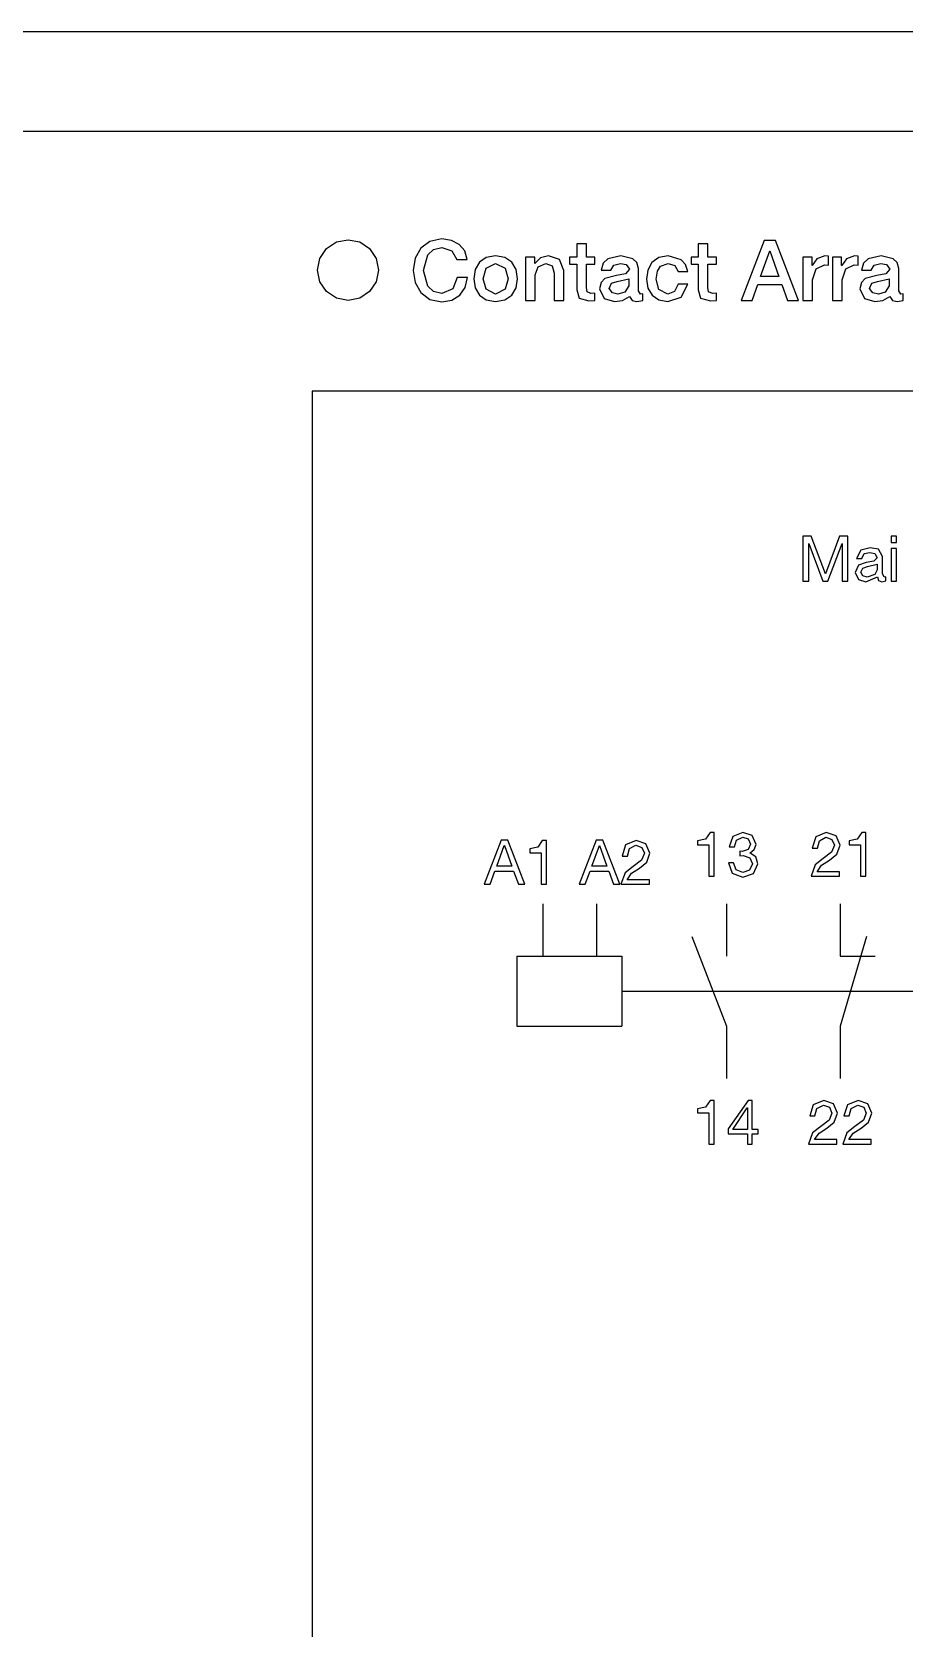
# Model space of a CAD drawing. Extents: x -212 to 220, y 7 to 294.
# Drawn here: x 4 to 47.9, y 196.7 to 277 of the extents above; entities that cross this region are included whole.
import ezdxf

# ---------------------------------------------------------------- set-up
doc = ezdxf.new("R2010")
doc.units = 0

msp = doc.modelspace()

# ---------------------------------------------------------------- linework, layer by layer
at = {"layer": '1'}
for p, q in [((18.487621, 265.600179), (18.822484, 266.093688)), ((18.822484, 266.093688), (19.317543, 266.4301)), ((19.317543, 266.4301), (19.905619, 266.542238)), ((19.905619, 266.542238), (20.493179, 266.4301)), ((20.493179, 266.4301), (20.986688, 266.093688)), ((20.986688, 266.093688), (21.323101, 265.600179)), ((23.562928, 266.110413), (23.277739, 265.606439)), ((24.017873, 266.453156), (23.562928, 266.110413)), ((23.923628, 265.787952), (24.208688, 266.047367)), ((24.62591, 266.579634), (24.017873, 266.453156)), ((24.208688, 266.047367), (24.62591, 266.145552)), ((25.105207, 266.507674), (24.62591, 266.579634)), ((24.62591, 266.145552), (25.135438, 265.976054)), ((25.499239, 266.304716), (25.105207, 266.507674)), ((25.135438, 265.976054), (25.378317, 265.546107)), ((25.777, 265.980834), (25.499239, 266.304716)), ((25.907482, 265.546107), (25.777, 265.980834)), ((31.895734, 266.327453), (31.412044, 266.327453)), ((31.412044, 266.327453), (31.412044, 265.67013)), ((31.895734, 265.67013), (31.895734, 266.327453)), ((38.012143, 266.327453), (37.528453, 266.327453)), ((37.528453, 266.327453), (37.528453, 265.67013)), ((38.012143, 265.67013), (38.012143, 266.327453)), ((40.847106, 266.50522), (39.689556, 263.483189)), ((40.661073, 264.686213), (41.119957, 265.984322)), ((41.413478, 266.50522), (40.847106, 266.50522)), ((41.119957, 265.984322), (41.132361, 265.984322)), ((41.132361, 265.984322), (41.587112, 264.686213)), ((42.575162, 263.483189), (41.413478, 266.50522)), ((18.376, 265.012619), (18.487621, 265.600179)), ((21.323101, 265.600179), (21.435238, 265.012619)), ((23.277739, 265.606439), (23.178973, 264.996271)), ((23.708138, 264.996271), (23.923628, 265.787952)), ((25.378317, 265.546107), (25.907482, 265.546107)), ((26.301514, 265.041488), (26.227875, 264.578726)), ((26.516229, 265.406581), (26.301514, 265.041488)), ((26.862719, 265.646101), (26.516229, 265.406581)), ((26.711566, 264.578726), (26.860394, 265.106342)), ((26.860394, 265.106342), (27.331682, 265.351804)), ((27.331682, 265.732142), (26.862719, 265.646101)), ((27.800644, 265.646101), (27.331682, 265.732142)), ((27.331682, 265.351804), (27.806587, 265.106342)), ((28.147134, 265.406581), (27.800644, 265.646101)), ((27.806587, 265.106342), (27.955931, 264.578726)), ((28.361849, 265.041488), (28.147134, 265.406581)), ((28.435488, 264.578726), (28.361849, 265.041488)), ((29.295381, 265.67013), (28.836496, 265.67013)), ((28.836496, 265.67013), (28.836496, 263.483189)), ((29.295381, 265.351804), (29.295381, 265.67013)), ((29.30365, 265.343536), (29.295381, 265.351804)), ((29.590454, 265.627756), (29.30365, 265.343536)), ((29.320186, 264.773029), (29.463847, 265.183339)), ((29.463847, 265.183339), (29.849352, 265.351804)), ((29.985777, 265.732142), (29.590454, 265.627756)), ((29.849352, 265.351804), (30.168195, 265.234499)), ((30.5506, 265.543007), (29.985777, 265.732142)), ((30.168195, 265.234499), (30.279299, 264.859846)), ((30.758855, 264.988003), (30.5506, 265.543007)), ((31.412044, 265.67013), (31.048242, 265.67013)), ((31.048242, 265.67013), (31.048242, 265.310463)), ((31.048242, 265.310463), (31.412044, 265.310463)), ((31.412044, 265.310463), (31.412044, 264.020622)), ((32.329815, 265.67013), (31.895734, 265.67013)), ((31.895734, 264.144645), (31.895734, 265.310463)), ((31.895734, 265.310463), (32.329815, 265.310463)), ((32.329815, 265.310463), (32.329815, 265.67013)), ((32.741482, 265.355422), (32.639873, 265.004539)), ((32.969051, 265.57918), (32.741482, 265.355422)), ((33.636193, 265.732142), (32.969051, 265.57918)), ((33.123564, 265.004539), (33.27084, 265.266538)), ((33.27084, 265.266538), (33.607254, 265.351804)), ((33.607254, 265.351804), (33.905426, 265.295994)), ((34.234088, 265.587448), (33.636193, 265.732142)), ((34.057871, 265.054149), (33.861501, 264.816954)), ((33.905426, 265.295994), (34.057871, 265.054149)), ((34.435561, 265.390303), (34.234088, 265.587448)), ((34.512623, 265.09549), (34.435561, 265.390303)), ((34.512623, 263.971013), (34.512623, 265.09549)), ((35.196817, 265.391078), (34.994504, 265.017071)), ((35.534005, 265.641062), (35.196817, 265.391078)), ((35.469539, 264.959387), (35.617463, 265.20246)), ((36.006068, 265.732142), (35.534005, 265.641062)), ((35.617463, 265.20246), (36.010203, 265.351804)), ((36.672176, 265.536805), (36.006068, 265.732142)), ((36.010203, 265.351804), (36.345582, 265.245868)), ((36.345582, 265.245868), (36.510429, 264.938394)), ((36.890315, 265.289147), (36.672176, 265.536805)), ((36.99412, 264.938394), (36.890315, 265.289147)), ((37.528453, 265.67013), (37.164652, 265.67013)), ((37.164652, 265.67013), (37.164652, 265.310463)), ((37.164652, 265.310463), (37.528453, 265.310463)), ((37.528453, 265.310463), (37.528453, 264.020622)), ((38.446224, 265.67013), (38.012143, 265.67013)), ((38.012143, 264.144645), (38.012143, 265.310463)), ((38.012143, 265.310463), (38.446224, 265.310463)), ((38.446224, 265.310463), (38.446224, 265.67013)), ((43.24902, 265.67013), (42.794269, 265.67013)), ((42.794269, 265.67013), (42.79427, 263.483189)), ((43.24902, 265.248451), (43.24902, 265.67013)), ((43.25729, 265.248451), (43.24902, 265.248451)), ((43.486216, 265.577113), (43.25729, 265.248451)), ((43.27796, 264.524983), (43.451592, 265.080504)), ((43.451592, 265.080504), (43.873271, 265.273256)), ((43.898076, 265.732142), (43.486216, 265.577113)), ((43.873271, 265.273256), (44.079976, 265.252586)), ((44.079976, 265.719739), (43.898076, 265.732142)), ((44.079976, 265.252586), (44.079976, 265.719739)), ((44.739365, 265.67013), (44.284615, 265.67013)), ((44.284615, 265.67013), (44.284615, 263.483189)), ((44.739365, 265.248451), (44.739365, 265.67013)), ((44.747634, 265.248451), (44.739365, 265.248451)), ((44.976561, 265.577113), (44.747634, 265.248451)), ((44.768305, 264.524983), (44.941937, 265.080504)), ((44.941937, 265.080504), (45.363616, 265.273256)), ((45.388421, 265.732142), (44.976561, 265.577113)), ((45.363616, 265.273256), (45.570321, 265.252586)), ((45.570321, 265.719739), (45.388421, 265.732142)), ((45.570321, 265.252586), (45.570321, 265.719739)), ((45.839361, 265.355422), (45.737753, 265.004539)), ((46.066931, 265.57918), (45.839361, 265.355422)), ((46.734072, 265.732142), (46.066931, 265.57918)), ((46.221443, 265.004539), (46.36872, 265.266538)), ((46.36872, 265.266538), (46.705133, 265.351804)), ((46.705133, 265.351804), (47.003306, 265.295994)), ((47.331967, 265.587448), (46.734072, 265.732142)), ((47.155751, 265.054149), (46.959381, 264.816954)), ((47.003306, 265.295994), (47.155751, 265.054149)), ((47.53344, 265.390303), (47.331967, 265.587448)), ((47.610502, 265.09549), (47.53344, 265.390303)), ((47.610502, 263.971013), (47.610502, 265.09549)), ((18.487621, 264.424543), (18.376, 265.012619)), ((18.376, 265.012619), (18.376, 265.012619)), ((18.822484, 263.929483), (18.487621, 264.424543)), ((21.323101, 264.424543), (20.986688, 263.929483)), ((21.435238, 265.012619), (21.323101, 264.424543)), ((23.178973, 264.996271), (23.277739, 264.384359)), ((23.277739, 264.384359), (23.562928, 263.880579)), ((23.923628, 264.200973), (23.708138, 264.996271)), ((25.394853, 264.636604), (25.171612, 264.073849)), ((25.911616, 264.636604), (25.394853, 264.636604)), ((25.796184, 264.138444), (25.911616, 264.636604)), ((26.227875, 264.578726), (26.301514, 264.114221)), ((26.860394, 264.049561), (26.711566, 264.578726)), ((27.955931, 264.578726), (27.806587, 264.049561)), ((28.361849, 264.114221), (28.435488, 264.578726)), ((29.320186, 263.483189), (29.320186, 264.773029)), ((30.279299, 264.859846), (30.279299, 263.483189)), ((30.758855, 263.483189), (30.758855, 264.988003)), ((32.635545, 264.392369), (32.561325, 264.061963)), ((32.829525, 264.590612), (32.635545, 264.392369)), ((32.639873, 265.004539), (33.123564, 265.004539)), ((33.404683, 264.744091), (32.829525, 264.590612)), ((33.045015, 264.082634), (33.163871, 264.34825)), ((33.163871, 264.34825), (33.437756, 264.446435)), ((33.861501, 264.816954), (33.404683, 264.744091)), ((33.437756, 264.446435), (34.028933, 264.578726)), ((34.028933, 264.578726), (34.028933, 264.219059)), ((34.994504, 265.017071), (34.927067, 264.553922)), ((34.927067, 264.553922), (34.996571, 264.105501)), ((35.410757, 264.553922), (35.469539, 264.959387)), ((35.542015, 264.04336), (35.410757, 264.553922)), ((36.510429, 264.305875), (36.336797, 263.93794)), ((36.510429, 264.938394), (36.99412, 264.938394)), ((36.99412, 264.305875), (36.510429, 264.305875)), ((36.668559, 263.651653), (36.99412, 264.305875)), ((40.235258, 263.483189), (40.520512, 264.285205)), ((40.520512, 264.285205), (41.723536, 264.285205)), ((41.587112, 264.686213), (40.661073, 264.686213)), ((41.723536, 264.285205), (42.00879, 263.483189)), ((43.27796, 263.483189), (43.27796, 264.524983)), ((44.768305, 263.483189), (44.768305, 264.524983)), ((45.733425, 264.392369), (45.659205, 264.061963)), ((45.927405, 264.590612), (45.733425, 264.392369)), ((45.737753, 265.004539), (46.221443, 265.004539)), ((46.502562, 264.744091), (45.927405, 264.590612)), ((46.142895, 264.082634), (46.261751, 264.34825)), ((46.261751, 264.34825), (46.535635, 264.446435)), ((46.959381, 264.816954), (46.502562, 264.744091)), ((46.535635, 264.446435), (47.126812, 264.578726)), ((47.126812, 264.578726), (47.126812, 264.219059)), ((19.317543, 263.594621), (18.822484, 263.929483)), ((19.905619, 263.483), (19.317543, 263.594621)), ((20.493179, 263.594621), (19.905619, 263.483)), ((20.986688, 263.929483), (20.493179, 263.594621)), ((23.562928, 263.880579), (24.017873, 263.538805)), ((24.208688, 263.941105), (23.923628, 264.200973)), ((24.017873, 263.538805), (24.62591, 263.412909)), ((24.62591, 263.842856), (24.208688, 263.941105)), ((25.171612, 264.073849), (24.62591, 263.842856)), ((24.62591, 263.412909), (25.129689, 263.501792)), ((25.129689, 263.501792), (25.527661, 263.751905)), ((25.527661, 263.751905), (25.796184, 264.138444)), ((26.301514, 264.114221), (26.516229, 263.749322)), ((26.516229, 263.749322), (26.862719, 263.510771)), ((27.331682, 263.805649), (26.860394, 264.049561)), ((26.862719, 263.510771), (27.331682, 263.425311)), ((27.806587, 264.049561), (27.331682, 263.805649)), ((27.331682, 263.805649), (27.331682, 263.805649)), ((27.331682, 263.425311), (27.800644, 263.510771)), ((27.800644, 263.510771), (28.147134, 263.749322)), ((28.147134, 263.749322), (28.361849, 264.114221)), ((28.836496, 263.483189), (29.320186, 263.483189)), ((30.279299, 263.483189), (30.758855, 263.483189)), ((31.412044, 264.020622), (31.529866, 263.605145)), ((31.529866, 263.605145), (32.019757, 263.462518)), ((31.930874, 263.919337), (31.895734, 264.144645)), ((32.127244, 263.842856), (31.930874, 263.919337)), ((32.019757, 263.462518), (32.329815, 263.487323)), ((32.329815, 263.859392), (32.127244, 263.842856)), ((32.329815, 263.487323), (32.329815, 263.859392)), ((32.561325, 264.061963), (32.788184, 263.583957)), ((32.788184, 263.583957), (33.309598, 263.425311)), ((33.202628, 263.863526), (33.045015, 264.082634)), ((33.487365, 263.805649), (33.202628, 263.863526)), ((33.309598, 263.425311), (33.712673, 263.487839)), ((33.837213, 263.897633), (33.487365, 263.805649)), ((33.712673, 263.487839), (34.06614, 263.689894)), ((34.028933, 264.219059), (33.837213, 263.897633)), ((34.06614, 263.689894), (34.194813, 263.483189)), ((34.194813, 263.483189), (34.438209, 263.425311)), ((34.438209, 263.425311), (34.744133, 263.479054)), ((34.624244, 263.805649), (34.512623, 263.971013)), ((34.744133, 263.813917), (34.624244, 263.805649)), ((34.744133, 263.479054), (34.744133, 263.813917)), ((34.996571, 264.105501), (35.200951, 263.747771)), ((35.200951, 263.747771), (35.534005, 263.510965)), ((35.534005, 263.510965), (35.989532, 263.425311)), ((35.989532, 263.805649), (35.542015, 264.04336)), ((36.336797, 263.93794), (35.989532, 263.805649)), ((35.989532, 263.425311), (36.668559, 263.651653)), ((37.528453, 264.020622), (37.646275, 263.605145)), ((37.646275, 263.605145), (38.136166, 263.462518)), ((38.047283, 263.919337), (38.012143, 264.144645)), ((38.243653, 263.842856), (38.047283, 263.919337)), ((38.136166, 263.462518), (38.446224, 263.487323)), ((38.446224, 263.859392), (38.243653, 263.842856)), ((38.446224, 263.487323), (38.446224, 263.859392)), ((39.689556, 263.483189), (40.235258, 263.483189)), ((42.00879, 263.483189), (42.575162, 263.483189)), ((42.79427, 263.483189), (43.27796, 263.483189)), ((44.284615, 263.483189), (44.768305, 263.483189)), ((45.659205, 264.061963), (45.886064, 263.583957)), ((45.886064, 263.583957), (46.407478, 263.425311)), ((46.300508, 263.863526), (46.142895, 264.082634)), ((46.585244, 263.805649), (46.300508, 263.863526)), ((46.407478, 263.425311), (46.810553, 263.487839)), ((46.935093, 263.897633), (46.585244, 263.805649)), ((46.810553, 263.487839), (47.164019, 263.689894)), ((47.126812, 264.219059), (46.935093, 263.897633)), ((47.164019, 263.689894), (47.292693, 263.483189)), ((47.292693, 263.483189), (47.536089, 263.425311)), ((47.536089, 263.425311), (47.842012, 263.479054)), ((47.722123, 263.805649), (47.610502, 263.971013)), ((47.842012, 263.813917), (47.722123, 263.805649)), ((47.842012, 263.479054), (47.842012, 263.813917)), ((27.331682, 263.425311), (27.331682, 263.425311)), ((191.919155, 258.917151), (18.105927, 258.917151)), ((18.105927, 258.917151), (18.105927, 164.090694)), ((43.203701, 251.633416), (42.79029, 251.633416)), ((42.79029, 251.633416), (42.79029, 249.367927)), ((43.918901, 249.731728), (43.203701, 251.633416)), ((44.638236, 251.633416), (43.918901, 249.731728)), ((45.047512, 251.633416), (44.638236, 251.633416)), ((45.047512, 249.367927), (45.047512, 251.633416)), ((47.49697, 251.633416), (47.228253, 251.633416)), ((47.228253, 251.633416), (47.228253, 251.302688)), ((47.49697, 251.302688), (47.49697, 251.633416)), ((43.079678, 249.367927), (43.079678, 251.253079)), ((43.079678, 251.253079), (43.083812, 251.253079)), ((43.083812, 251.253079), (43.790744, 249.367927)), ((44.051193, 249.367927), (44.758125, 251.253079)), ((44.758125, 251.253079), (44.762259, 251.253079)), ((44.762259, 251.253079), (44.762259, 249.367927)), ((45.698634, 250.924934), (45.481593, 250.496537)), ((46.176123, 251.046374), (45.698634, 250.924934)), ((45.75031, 250.496537), (45.874333, 250.745101)), ((45.874333, 250.745101), (46.159586, 250.810729)), ((46.159586, 250.810729), (46.408666, 250.76112)), ((46.595735, 250.965242), (46.176123, 251.046374)), ((46.408666, 250.76112), (46.527522, 250.537879)), ((46.792105, 250.595756), (46.595735, 250.965242)), ((46.792105, 249.752398), (46.792105, 250.595756)), ((47.228253, 251.302688), (47.49697, 251.302688)), ((47.49697, 251.009167), (47.228253, 251.009167)), ((47.228253, 251.009167), (47.228253, 249.367927)), ((47.49697, 249.367927), (47.49697, 251.009167)), ((45.591147, 250.161158), (45.419582, 249.789605)), ((45.419582, 249.789605), (45.578745, 249.43769)), ((45.481593, 250.496537), (45.75031, 250.496537)), ((45.973552, 250.293966), (45.591147, 250.161158)), ((45.704835, 249.810276), (45.803537, 250.019048)), ((45.801986, 249.621657), (45.704835, 249.810276)), ((45.803537, 250.019048), (46.035563, 250.103797)), ((46.362158, 250.360112), (45.973552, 250.293966)), ((46.035563, 250.103797), (46.523388, 250.215418)), ((46.527522, 250.537879), (46.362158, 250.360112)), ((46.523388, 249.938433), (46.406599, 249.696588)), ((46.523388, 250.215418), (46.523388, 249.938433)), ((42.79029, 249.367927), (43.079678, 249.367927)), ((43.790744, 249.367927), (44.051193, 249.367927)), ((44.762259, 249.367927), (45.047512, 249.367927)), ((45.578745, 249.43769), (45.961149, 249.33072)), ((46.023161, 249.566364), (45.801986, 249.621657)), ((45.961149, 249.33072), (46.539924, 249.5829)), ((46.406599, 249.696588), (46.023161, 249.566364)), ((46.539924, 249.5829), (46.600902, 249.390148)), ((46.600902, 249.390148), (46.7673, 249.33072)), ((46.7673, 249.33072), (46.961603, 249.376195)), ((46.878921, 249.566364), (46.792105, 249.752398)), ((46.961603, 249.5829), (46.878921, 249.566364)), ((46.961603, 249.376195), (46.961603, 249.5829)), ((47.228253, 249.367927), (47.49697, 249.367927))]:
    msp.add_line(p, q, dxfattribs=at)
at = {"layer": 'Layer 1'}
for p, q in [((215.114242, 276.996973), (-211.992872, 276.996973)), ((-211.992872, 272.005178), (215.114242, 272.005178)), ((27.611619, 236.324558), (26.747591, 234.108678)), ((27.938213, 236.324558), (27.611619, 236.324558)), ((28.802241, 234.108678), (27.938213, 236.324558)), ((29.679917, 236.308022), (29.455125, 235.977293)), ((29.882488, 236.308022), (29.679917, 236.308022)), ((29.882488, 234.108678), (29.882488, 236.308022)), ((32.394991, 236.324558), (31.530963, 234.108678)), ((32.721585, 236.324558), (32.394991, 236.324558)), ((33.585613, 234.108678), (32.721585, 236.324558)), ((34.405199, 236.308022), (33.870349, 236.086847)), ((34.894574, 236.145241), (34.405199, 236.308022)), ((35.095595, 235.675504), (34.894574, 236.145241)), ((37.897027, 236.379416), (37.4893, 236.296734)), ((37.4893, 236.296734), (37.4893, 236.085895)), ((38.121818, 236.710145), (37.897027, 236.379416)), ((38.32439, 236.710145), (38.121818, 236.710145)), ((38.32439, 234.5108), (38.32439, 236.710145)), ((39.266966, 236.51119), (39.086099, 235.999078)), ((39.764092, 236.710144), (39.266966, 236.51119)), ((39.350681, 235.999078), (39.448866, 236.334974)), ((39.448866, 236.334974), (39.764092, 236.478634)), ((40.241581, 236.568034), (39.764092, 236.710144)), ((39.764092, 236.478634), (40.044178, 236.387684)), ((40.156832, 236.123101), (40.029708, 235.853351)), ((40.044178, 236.387684), (40.156832, 236.123101)), ((40.433817, 236.118967), (40.241581, 236.568034)), ((43.432594, 236.48897), (43.260512, 235.932933)), ((43.967444, 236.710145), (43.432594, 236.48897)), ((43.525094, 235.932933), (43.620178, 236.303452)), ((43.620178, 236.303452), (43.950907, 236.478635)), ((43.950907, 236.478635), (44.25218, 236.368564)), ((44.456818, 236.547364), (43.967444, 236.710145)), ((44.25218, 236.368564), (44.37672, 236.081761)), ((44.657839, 236.077626), (44.456818, 236.547364)), ((45.525485, 236.379416), (45.117758, 236.296734)), ((45.117758, 236.296734), (45.117758, 236.085895)), ((45.750277, 236.710145), (45.525485, 236.379416)), ((45.952848, 236.710145), (45.750277, 236.710145)), ((45.952848, 234.5108), (45.952848, 236.710145)), ((27.392511, 235.022315), (27.768715, 236.055841)), ((27.768715, 236.055841), (27.772849, 236.055841)), ((27.772849, 236.055841), (28.140784, 235.022315)), ((29.455125, 235.977293), (29.047399, 235.894611)), ((29.047399, 235.894611), (29.047399, 235.683772)), ((29.047399, 235.683772), (29.617905, 235.683772)), ((29.617905, 235.683772), (29.617905, 234.108678)), ((32.175883, 235.022315), (32.552086, 236.055841)), ((32.552086, 236.055841), (32.556221, 236.055841)), ((32.556221, 236.055841), (32.924156, 235.022315)), ((33.870349, 236.086847), (33.698267, 235.53081)), ((33.698267, 235.53081), (33.96285, 235.53081)), ((33.96285, 235.53081), (34.057934, 235.901329)), ((34.057934, 235.901329), (34.388663, 236.076512)), ((34.388663, 236.076512), (34.689936, 235.966441)), ((34.814476, 235.679638), (34.672883, 235.31532)), ((34.689936, 235.966441), (34.814476, 235.679638)), ((34.931264, 235.217135), (35.095595, 235.675504)), ((37.4893, 236.085895), (38.059807, 236.085895)), ((38.059807, 236.085895), (38.059807, 234.5108)), ((39.086099, 235.999078), (39.350681, 235.999078)), ((39.735153, 235.763434), (39.623532, 235.767568)), ((39.623532, 235.767568), (39.623532, 235.544327)), ((39.623532, 235.544327), (39.780628, 235.552595)), ((40.029708, 235.853351), (39.735153, 235.763434)), ((39.780628, 235.552595), (40.111874, 235.445625)), ((40.111874, 235.445625), (40.247782, 235.130916)), ((40.132027, 235.684886), (40.344934, 235.858518)), ((40.132027, 235.676618), (40.132027, 235.684886)), ((40.429683, 235.487483), (40.132027, 235.676618)), ((40.344934, 235.858518), (40.433817, 236.118967)), ((40.528901, 235.143318), (40.429683, 235.487483)), ((43.260512, 235.932933), (43.525094, 235.932933)), ((43.814482, 235.412035), (43.407272, 235.083891)), ((43.730766, 235.072522), (44.124539, 235.325219)), ((44.235127, 235.717442), (43.814482, 235.412035)), ((44.124539, 235.325219), (44.493509, 235.619257)), ((44.37672, 236.081761), (44.235127, 235.717442)), ((44.493509, 235.619257), (44.657839, 236.077626)), ((45.117758, 236.085895), (45.688265, 236.085895)), ((45.688265, 236.085895), (45.688265, 234.5108)), ((27.04938, 234.108678), (27.297427, 234.774269)), ((27.297427, 234.774269), (28.235869, 234.774269)), ((28.140784, 235.022315), (27.392511, 235.022315)), ((28.235869, 234.774269), (28.475647, 234.108678)), ((31.832752, 234.108678), (32.080799, 234.774269)), ((32.080799, 234.774269), (33.01924, 234.774269)), ((32.924156, 235.022315), (32.175883, 235.022315)), ((33.01924, 234.774269), (33.259019, 234.108678)), ((33.845028, 234.681768), (33.636256, 234.108678)), ((34.252237, 235.009913), (33.845028, 234.681768)), ((33.942179, 234.340187), (34.168522, 234.670399)), ((34.168522, 234.670399), (34.562295, 234.923096)), ((34.672883, 235.31532), (34.252237, 235.009913)), ((34.562295, 234.923096), (34.931264, 235.217135)), ((39.301072, 235.188794), (39.040623, 235.188794)), ((39.040623, 235.188794), (39.23441, 234.662212)), ((39.23441, 234.662212), (39.77236, 234.473593)), ((39.428196, 234.839978), (39.301072, 235.188794)), ((39.77236, 234.705103), (39.428196, 234.839978)), ((40.106189, 234.818791), (39.77236, 234.705103)), ((39.77236, 234.473593), (40.304109, 234.644125)), ((40.247782, 235.130916), (40.106189, 234.818791)), ((40.304109, 234.644125), (40.528901, 235.143318)), ((43.407272, 235.083891), (43.1985, 234.5108)), ((43.504424, 234.74231), (43.730766, 235.072522)), ((44.633035, 234.74231), (43.504424, 234.74231)), ((44.633035, 234.5108), (44.633035, 234.74231)), ((26.747591, 234.108678), (27.04938, 234.108678)), ((28.475647, 234.108678), (28.802241, 234.108678)), ((29.617905, 234.108678), (29.882488, 234.108678)), ((31.530963, 234.108678), (31.832752, 234.108678)), ((33.259019, 234.108678), (33.585613, 234.108678)), ((33.636256, 234.108678), (35.07079, 234.108678)), ((35.07079, 234.340187), (33.942179, 234.340187)), ((35.07079, 234.108678), (35.07079, 234.340187)), ((38.059807, 234.5108), (38.32439, 234.5108)), ((43.1985, 234.5108), (44.633035, 234.5108)), ((45.688265, 234.5108), (45.952848, 234.5108)), ((29.715756, 230.489), (29.715756, 233.126714)), ((32.430022, 230.489), (32.430022, 233.126714)), ((38.9543, 233.127), (38.9543, 230.488934)), ((44.669993, 233.127), (44.669993, 230.488934)), ((37.195707, 231.477062), (38.9543, 226.9721)), ((45.989379, 231.477062), (44.669993, 226.9721)), ((28.402367, 230.489), (28.402367, 226.971813)), ((28.402367, 230.489), (33.6785, 230.489)), ((33.6785, 230.489), (33.6785, 226.971813)), ((44.669993, 230.488934), (46.428586, 230.488934)), ((33.6785, 228.73), (88.815076, 228.73)), ((28.402367, 226.971813), (33.6785, 226.971813)), ((38.9543, 226.9721), (38.9543, 224.334033)), ((44.669993, 226.9721), (44.669993, 224.334033)), ((37.897027, 222.898098), (37.4893, 222.815416)), ((37.4893, 222.815416), (37.4893, 222.604577)), ((37.4893, 222.604577), (38.059807, 222.604577)), ((38.121818, 223.228827), (37.897027, 222.898098)), ((38.059807, 222.604577), (38.059807, 221.029483)), ((38.32439, 223.228827), (38.121818, 223.228827)), ((38.32439, 221.029483), (38.32439, 223.228827)), ((40.032809, 223.228827), (39.032355, 221.798426)), ((39.259731, 221.777755), (39.991468, 222.852623)), ((39.991468, 222.852623), (39.995602, 222.852623)), ((39.995602, 222.852623), (39.995602, 221.777755)), ((40.243648, 223.228827), (40.032809, 223.228827)), ((40.243648, 221.777755), (40.243648, 223.228827)), ((43.304241, 223.006367), (43.132159, 222.45033)), ((43.839091, 223.227542), (43.304241, 223.006367)), ((43.396742, 222.45033), (43.491827, 222.820849)), ((43.491827, 222.820849), (43.822555, 222.996032)), ((43.822555, 222.996032), (44.123828, 222.885962)), ((44.328466, 223.064762), (43.839091, 223.227542)), ((44.248368, 222.599158), (44.106775, 222.23484)), ((44.123828, 222.885962), (44.248368, 222.599158)), ((44.529487, 222.595024), (44.328466, 223.064762)), ((44.365156, 222.136655), (44.529487, 222.595024)), ((45.028163, 223.006367), (44.856081, 222.45033)), ((45.563013, 223.227542), (45.028163, 223.006367)), ((45.120664, 222.45033), (45.215749, 222.820849)), ((45.215749, 222.820849), (45.546477, 222.996032)), ((45.546477, 222.996032), (45.84775, 222.885962)), ((46.052388, 223.064762), (45.563013, 223.227542)), ((45.97229, 222.599158), (45.830697, 222.23484)), ((45.84775, 222.885962), (45.97229, 222.599158)), ((46.253409, 222.595024), (46.052388, 223.064762)), ((46.089078, 222.136655), (46.253409, 222.595024)), ((39.032355, 221.798426), (39.032355, 221.546246)), ((39.995602, 221.777755), (39.259731, 221.777755)), ((40.541304, 221.777755), (40.243648, 221.777755)), ((40.541304, 221.546246), (40.541304, 221.777755)), ((43.132159, 222.45033), (43.396742, 222.45033)), ((43.686129, 221.929433), (43.27892, 221.601288)), ((43.602414, 221.589919), (43.996187, 221.842617)), ((44.106775, 222.23484), (43.686129, 221.929433)), ((43.996187, 221.842617), (44.365156, 222.136655)), ((44.856081, 222.45033), (45.120664, 222.45033)), ((45.410051, 221.929433), (45.002842, 221.601288)), ((45.326336, 221.589919), (45.720109, 221.842617)), ((45.830697, 222.23484), (45.410051, 221.929433)), ((45.720109, 221.842617), (46.089078, 222.136655)), ((38.059807, 221.029483), (38.32439, 221.029483)), ((39.032355, 221.546246), (39.995602, 221.546246)), ((39.995602, 221.546246), (39.995602, 221.029483)), ((39.995602, 221.029483), (40.243648, 221.029483)), ((40.243648, 221.029483), (40.243648, 221.546246)), ((40.243648, 221.546246), (40.541304, 221.546246)), ((43.27892, 221.601288), (43.070148, 221.028198)), ((43.070148, 221.028198), (44.504682, 221.028198)), ((43.376072, 221.259708), (43.602414, 221.589919)), ((44.504682, 221.259708), (43.376072, 221.259708)), ((44.504682, 221.028198), (44.504682, 221.259708)), ((45.002842, 221.601288), (44.79407, 221.028198)), ((44.79407, 221.028198), (46.228604, 221.028198)), ((45.099993, 221.259708), (45.326336, 221.589919)), ((46.228604, 221.259708), (45.099993, 221.259708)), ((46.228604, 221.028198), (46.228604, 221.259708))]:
    msp.add_line(p, q, dxfattribs=at)

doc.saveas('drawing.dxf')
